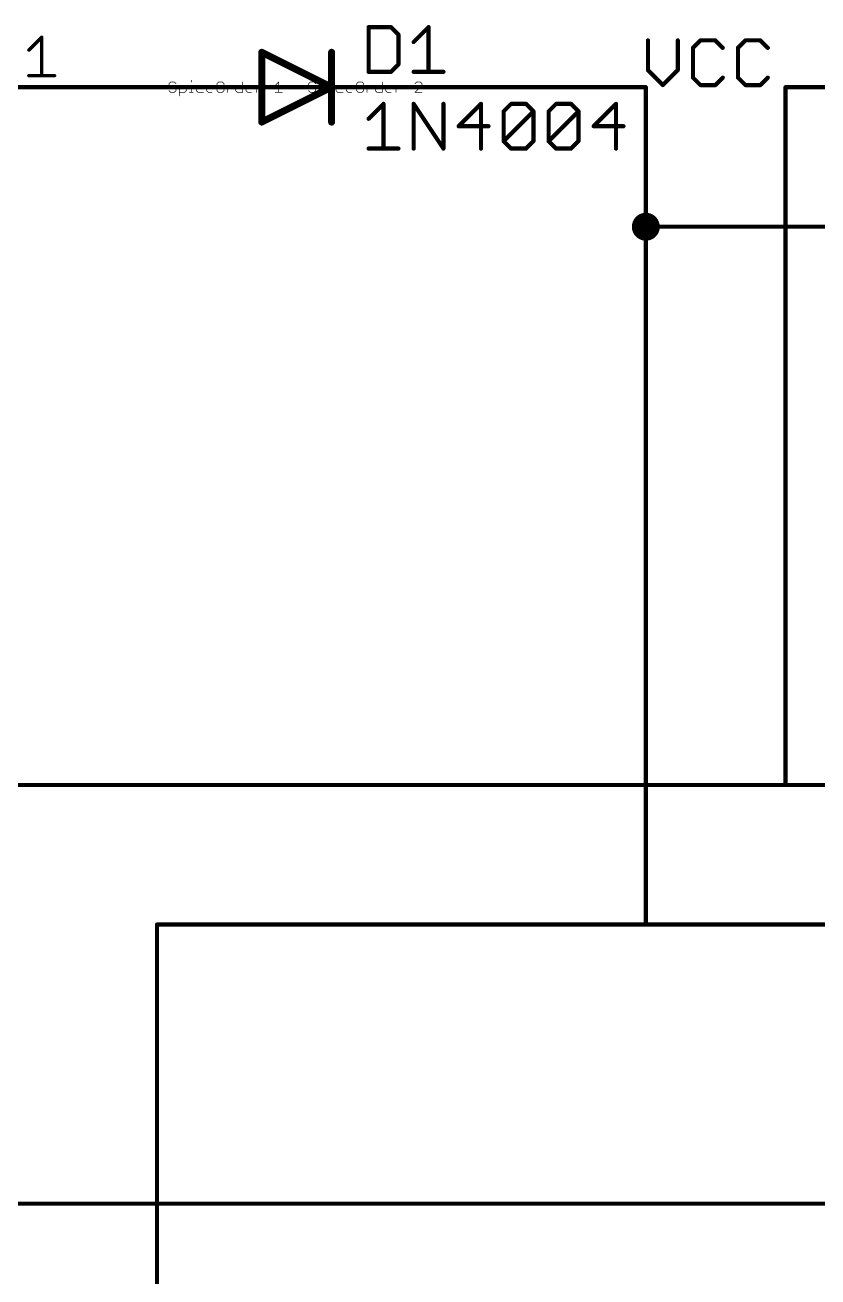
# Model space of a CAD drawing. Extents: x -13 to 211, y -15 to 133.
# Drawn here: x 20.6 to 49.44, y 40.51 to 86.08 of the extents above; entities that cross this region are included whole.
import ezdxf

# ---------------------------------------------------------------- set-up
doc = ezdxf.new("R2010")
doc.units = 0
for name, color, linetype in [('91', 94, 'CONTINUOUS'), ('94', 14, 'CONTINUOUS'), ('95', 251, 'CONTINUOUS'), ('96', 251, 'CONTINUOUS'), ('99', 214, 'CONTINUOUS')]:
    doc.layers.add(name, color=color, linetype=linetype)

msp = doc.modelspace()

# ---------------------------------------------------------------- linework, layer by layer
at = {"layer": '91', "const_width": 0.1524}
for points in [[(22.86, 83.82), (27.94, 83.82)], [(33.02, 83.82), (43.18, 83.82)], [(43.18, 83.82), (43.18, 78.74)], [(48.26, 58.42), (48.26, 83.82)], [(48.26, 83.82), (55.88, 83.82)], [(43.18, 78.74), (43.18, 53.34)], [(43.18, 78.74), (55.88, 78.74)], [(48.26, 58.42), (15.24, 58.42)], [(55.88, 58.42), (48.26, 58.42)], [(43.18, 53.34), (25.4, 53.34)], [(25.4, 53.34), (25.4, 17.78)], [(55.88, 53.34), (43.18, 53.34)], [(55.88, 43.18), (7.62, 43.18)]]:
    msp.add_lwpolyline(points, dxfattribs=at)
at = {"layer": '91'}
for points, const_width in [([(22.86, 83.8581, 1), (22.86, 83.7819)], 0.0762), ([(27.94, 83.7819, 1), (27.94, 83.8581)], 0.0762), ([(33.02, 83.8581, 1), (33.02, 83.7819)], 0.0762), ([(43.2181, 83.82, 1), (43.1419, 83.82)], 0.0762), ([(43.18, 83.7819, 1), (43.18, 83.8581)], 0.0762), ([(48.2981, 83.82, 1), (48.2219, 83.82)], 0.0762), ([(48.26, 83.8581, 1), (48.26, 83.7819)], 0.0762), ([(43.18, 78.486, 1), (43.18, 78.994, 1), (43.18, 78.486)], 0.508), ([(43.2181, 78.74, 1), (43.1419, 78.74)], 0.0762), ([(43.18, 78.7781, 1), (43.18, 78.7019)], 0.0762), ([(43.1419, 78.74, 1), (43.2181, 78.74)], 0.0762), ([(48.26, 58.4581, 1), (48.26, 58.3819)], 0.0762), ([(48.2219, 58.42, 1), (48.2981, 58.42)], 0.0762), ([(48.26, 58.3819, 1), (48.26, 58.4581)], 0.0762), ([(25.4, 53.3781, 1), (25.4, 53.3019)], 0.0762), ([(25.4381, 53.34, 1), (25.3619, 53.34)], 0.0762), ([(43.18, 53.3781, 1), (43.18, 53.3019)], 0.0762), ([(43.1419, 53.34, 1), (43.2181, 53.34)], 0.0762), ([(43.18, 53.3019, 1), (43.18, 53.3781)], 0.0762)]:
    msp.add_lwpolyline(points, format="xyb", dxfattribs=dict(at, const_width=const_width))
at = {"layer": '94'}
for points, const_width in [([(31.75, 83.82), (29.21, 85.09)], 0.254), ([(29.21, 85.09), (29.21, 82.55)], 0.254), ([(31.75, 85.09), (31.75, 83.82)], 0.254), ([(22.86, 83.82), (20.32, 83.82)], 0.1524), ([(27.94, 83.82), (30.48, 83.82)], 0.1524), ([(29.21, 82.55), (31.75, 83.82)], 0.254), ([(33.02, 83.82), (30.48, 83.82)], 0.1524), ([(31.75, 83.82), (31.75, 82.55)], 0.254)]:
    msp.add_lwpolyline(points, dxfattribs=dict(at, const_width=const_width))
for points, const_width in [([(29.2384, 85.1468, 1), (29.1816, 85.0332)], 0.127), ([(29.2735, 85.09, 1), (29.1465, 85.09)], 0.127), ([(31.8135, 85.09, 1), (31.6865, 85.09)], 0.127), ([(22.86, 83.7819, 1), (22.86, 83.8581)], 0.0762), ([(27.94, 83.8581, 1), (27.94, 83.7819)], 0.0762), ([(30.48, 83.8581, 1), (30.48, 83.7819)], 0.0762), ([(30.48, 83.7819, 1), (30.48, 83.8581)], 0.0762), ([(31.8135, 83.82, 1), (31.6865, 83.82)], 0.127), ([(31.6865, 83.82, 1), (31.8135, 83.82)], 0.127), ([(31.7784, 83.7632, 1), (31.7216, 83.8768)], 0.127), ([(31.7216, 83.7632, 1), (31.7784, 83.8768)], 0.127), ([(33.02, 83.7819, 1), (33.02, 83.8581)], 0.0762), ([(29.1816, 82.6068, 1), (29.2384, 82.4932)], 0.127), ([(29.1465, 82.55, 1), (29.2735, 82.55)], 0.127), ([(31.6865, 82.55, 1), (31.8135, 82.55)], 0.127)]:
    msp.add_lwpolyline(points, format="xyb", dxfattribs=dict(at, const_width=const_width))
at = {"layer": '95'}
for points, const_width in [([(20.7391, 85.1712), (21.2052, 85.6373)], 0.127), ([(21.2052, 85.6373), (21.2052, 84.2391)], 0.127), ([(33.0962, 86.0058), (33.0962, 84.3788)], 0.1524), ([(33.9097, 86.0058), (33.0962, 86.0058)], 0.1524), ([(34.1809, 85.7346), (33.9097, 86.0058)], 0.1524), ([(34.1809, 84.65), (34.1809, 85.7346)], 0.1524), ([(34.7334, 85.4635), (35.2757, 86.0058)], 0.1524), ([(35.2757, 86.0058), (35.2757, 84.3788)], 0.1524), ([(43.2562, 85.5232), (43.2562, 84.4385)], 0.1524), ([(44.3409, 84.4385), (44.3409, 85.5232)], 0.1524), ([(45.1645, 85.5232), (44.8934, 85.252)], 0.1524), ([(44.8934, 85.252), (44.8934, 84.1674)], 0.1524), ([(45.7069, 85.5232), (45.1645, 85.5232)], 0.1524), ([(45.978, 85.252), (45.7069, 85.5232)], 0.1524), ([(46.8017, 85.5232), (46.5305, 85.252)], 0.1524), ([(46.5305, 85.252), (46.5305, 84.1674)], 0.1524), ([(47.344, 85.5232), (46.8017, 85.5232)], 0.1524), ([(47.6152, 85.252), (47.344, 85.5232)], 0.1524), ([(33.0962, 84.3788), (33.9097, 84.3788)], 0.1524), ([(33.9097, 84.3788), (34.1809, 84.65)], 0.1524), ([(34.7334, 84.3788), (35.818, 84.3788)], 0.1524), ([(43.2562, 84.4385), (43.7985, 83.8962)], 0.1524), ([(43.7985, 83.8962), (44.3409, 84.4385)], 0.1524), ([(20.7391, 84.2391), (21.6712, 84.2391)], 0.127), ([(44.8934, 84.1674), (45.1645, 83.8962)], 0.1524), ([(45.1645, 83.8962), (45.7069, 83.8962)], 0.1524), ([(45.7069, 83.8962), (45.978, 84.1674)], 0.1524), ([(46.5305, 84.1674), (46.8017, 83.8962)], 0.1524), ([(46.8017, 83.8962), (47.344, 83.8962)], 0.1524), ([(47.344, 83.8962), (47.6152, 84.1674)], 0.1524)]:
    msp.add_lwpolyline(points, dxfattribs=dict(at, const_width=const_width))
for points, const_width in [([(21.2369, 85.6373, 1), (21.1734, 85.6373)], 0.0635), ([(21.2276, 85.6148, 1), (21.1827, 85.6597)], 0.0635), ([(33.1343, 86.0058, 1), (33.0581, 86.0058)], 0.0762), ([(33.0962, 86.0439, 1), (33.0962, 85.9677)], 0.0762), ([(33.9366, 86.0327, 1), (33.8828, 85.9788)], 0.0762), ([(33.9097, 85.9677, 1), (33.9097, 86.0439)], 0.0762), ([(34.219, 85.7346, 1), (34.1428, 85.7346)], 0.0762), ([(34.1539, 85.7077, 1), (34.2078, 85.7616)], 0.0762), ([(35.3138, 86.0058, 1), (35.2376, 86.0058)], 0.0762), ([(35.3026, 85.9788, 1), (35.2487, 86.0327)], 0.0762), ([(20.7166, 85.1937, 1), (20.7616, 85.1488)], 0.0635), ([(34.7064, 85.4904, 1), (34.7603, 85.4365)], 0.0762), ([(43.2943, 85.5232, 1), (43.2181, 85.5232)], 0.0762), ([(44.379, 85.5232, 1), (44.3028, 85.5232)], 0.0762), ([(44.8664, 85.279, 1), (44.9203, 85.2251)], 0.0762), ([(44.9315, 85.252, 1), (44.8553, 85.252)], 0.0762), ([(45.1645, 85.5613, 1), (45.1645, 85.4851)], 0.0762), ([(45.1915, 85.4962, 1), (45.1376, 85.5501)], 0.0762), ([(45.7338, 85.5501, 1), (45.6799, 85.4962)], 0.0762), ([(45.7069, 85.4851, 1), (45.7069, 85.5613)], 0.0762), ([(45.9511, 85.2251, 1), (46.005, 85.279)], 0.0762), ([(46.5686, 85.252, 1), (46.4924, 85.252)], 0.0762), ([(46.5036, 85.279, 1), (46.5575, 85.2251)], 0.0762), ([(46.8017, 85.5613, 1), (46.8017, 85.4851)], 0.0762), ([(46.8286, 85.4962, 1), (46.7747, 85.5501)], 0.0762), ([(47.3709, 85.5501, 1), (47.3171, 85.4962)], 0.0762), ([(47.344, 85.4851, 1), (47.344, 85.5613)], 0.0762), ([(47.5882, 85.2251, 1), (47.6421, 85.279)], 0.0762), ([(33.0962, 84.4169, 1), (33.0962, 84.3407)], 0.0762), ([(33.0581, 84.3788, 1), (33.1343, 84.3788)], 0.0762), ([(33.8828, 84.4057, 1), (33.9366, 84.3519)], 0.0762), ([(33.9097, 84.3407, 1), (33.9097, 84.4169)], 0.0762), ([(34.1428, 84.65, 1), (34.219, 84.65)], 0.0762), ([(34.2078, 84.623, 1), (34.1539, 84.6769)], 0.0762), ([(34.7334, 84.4169, 1), (34.7334, 84.3407)], 0.0762), ([(35.2376, 84.3788, 1), (35.3138, 84.3788)], 0.0762), ([(35.818, 84.3407, 1), (35.818, 84.4169)], 0.0762), ([(43.2831, 84.4655, 1), (43.2293, 84.4116)], 0.0762), ([(43.2181, 84.4385, 1), (43.2943, 84.4385)], 0.0762), ([(44.3028, 84.4385, 1), (44.379, 84.4385)], 0.0762), ([(44.3678, 84.4116, 1), (44.3139, 84.4655)], 0.0762), ([(20.7391, 84.2709, 1), (20.7391, 84.2074)], 0.0635), ([(21.1734, 84.2391, 1), (21.2369, 84.2391)], 0.0635), ([(21.6712, 84.2074, 1), (21.6712, 84.2709)], 0.0635), ([(43.7716, 83.9231, 1), (43.8255, 83.8693)], 0.0762), ([(43.7716, 83.8693, 1), (43.8255, 83.9231)], 0.0762), ([(44.9203, 84.1943, 1), (44.8664, 84.1404)], 0.0762), ([(44.8553, 84.1674, 1), (44.9315, 84.1674)], 0.0762), ([(45.1645, 83.9343, 1), (45.1645, 83.8581)], 0.0762), ([(45.1376, 83.8693, 1), (45.1915, 83.9231)], 0.0762), ([(45.6799, 83.9231, 1), (45.7338, 83.8693)], 0.0762), ([(45.7069, 83.8581, 1), (45.7069, 83.9343)], 0.0762), ([(46.005, 84.1404, 1), (45.9511, 84.1943)], 0.0762), ([(46.5575, 84.1943, 1), (46.5036, 84.1404)], 0.0762), ([(46.4924, 84.1674, 1), (46.5686, 84.1674)], 0.0762), ([(46.8017, 83.9343, 1), (46.8017, 83.8581)], 0.0762), ([(46.7747, 83.8693, 1), (46.8286, 83.9231)], 0.0762), ([(47.3171, 83.9231, 1), (47.3709, 83.8693)], 0.0762), ([(47.344, 83.8581, 1), (47.344, 83.9343)], 0.0762), ([(47.6421, 84.1404, 1), (47.5882, 84.1943)], 0.0762)]:
    msp.add_lwpolyline(points, format="xyb", dxfattribs=dict(at, const_width=const_width))
at = {"layer": '96', "const_width": 0.1524}
for points in [[(33.0962, 82.6695), (33.6385, 83.2118)], [(33.6385, 83.2118), (33.6385, 81.5848)], [(34.7334, 81.5848), (34.7334, 83.2118)], [(34.7334, 83.2118), (35.818, 81.5848)], [(35.818, 81.5848), (35.818, 83.2118)], [(37.184, 83.2118), (36.3705, 82.3983)], [(37.184, 81.5848), (37.184, 83.2118)], [(38.0077, 82.9406), (38.2788, 83.2118)], [(38.0077, 81.856), (38.0077, 82.9406)], [(38.0077, 81.856), (39.0923, 82.9406)], [(38.2788, 83.2118), (38.8212, 83.2118)], [(38.8212, 83.2118), (39.0923, 82.9406)], [(39.0923, 82.9406), (39.0923, 81.856)], [(39.6448, 82.9406), (39.916, 83.2118)], [(39.6448, 81.856), (39.6448, 82.9406)], [(39.6448, 81.856), (40.7295, 82.9406)], [(39.916, 83.2118), (40.4583, 83.2118)], [(40.4583, 83.2118), (40.7295, 82.9406)], [(40.7295, 82.9406), (40.7295, 81.856)], [(42.0955, 83.2118), (41.282, 82.3983)], [(42.0955, 81.5848), (42.0955, 83.2118)], [(36.3705, 82.3983), (37.4552, 82.3983)], [(41.282, 82.3983), (42.3666, 82.3983)], [(33.0962, 81.5848), (34.1809, 81.5848)], [(38.2788, 81.5848), (38.0077, 81.856)], [(38.8212, 81.5848), (38.2788, 81.5848)], [(39.0923, 81.856), (38.8212, 81.5848)], [(39.916, 81.5848), (39.6448, 81.856)], [(40.4583, 81.5848), (39.916, 81.5848)], [(40.7295, 81.856), (40.4583, 81.5848)]]:
    msp.add_lwpolyline(points, dxfattribs=at)
at = {"layer": '96', "const_width": 0.0762}
for points in [[(33.6766, 83.2118, 1), (33.6004, 83.2118)], [(33.6655, 83.1848, 1), (33.6116, 83.2387)], [(34.7715, 83.2118, 1), (34.6953, 83.2118)], [(34.7651, 83.2329, 1), (34.7017, 83.1907)], [(35.8561, 83.2118, 1), (35.7799, 83.2118)], [(37.2221, 83.2118, 1), (37.1459, 83.2118)], [(37.2109, 83.1848, 1), (37.1571, 83.2387)], [(37.9807, 82.9676, 1), (38.0346, 82.9137)], [(38.0458, 82.9406, 1), (37.9696, 82.9406)], [(38.2788, 83.2499, 1), (38.2788, 83.1737)], [(38.3058, 83.1848, 1), (38.2519, 83.2387)], [(38.8481, 83.2387, 1), (38.7942, 83.1848)], [(38.8212, 83.1737, 1), (38.8212, 83.2499)], [(39.1304, 82.9406, 1), (39.0542, 82.9406)], [(39.1193, 82.9137, 1), (39.0654, 82.9676)], [(39.0654, 82.9137, 1), (39.1193, 82.9676)], [(39.6829, 82.9406, 1), (39.6067, 82.9406)], [(39.6179, 82.9676, 1), (39.6718, 82.9137)], [(39.916, 83.2499, 1), (39.916, 83.1737)], [(39.9429, 83.1848, 1), (39.889, 83.2387)], [(40.4853, 83.2387, 1), (40.4314, 83.1848)], [(40.4583, 83.1737, 1), (40.4583, 83.2499)], [(40.7676, 82.9406, 1), (40.6914, 82.9406)], [(40.7564, 82.9137, 1), (40.7025, 82.9676)], [(40.7025, 82.9137, 1), (40.7564, 82.9676)], [(42.1336, 83.2118, 1), (42.0574, 83.2118)], [(42.1224, 83.1848, 1), (42.0685, 83.2387)], [(33.0693, 82.6964, 1), (33.1231, 82.6425)], [(36.3705, 82.4364, 1), (36.3705, 82.3602)], [(36.3436, 82.4252, 1), (36.3975, 82.3714)], [(37.4552, 82.3602, 1), (37.4552, 82.4364)], [(41.282, 82.4364, 1), (41.282, 82.3602)], [(41.255, 82.4252, 1), (41.3089, 82.3714)], [(42.3666, 82.3602, 1), (42.3666, 82.4364)], [(33.0962, 81.6229, 1), (33.0962, 81.5467)], [(33.6004, 81.5848, 1), (33.6766, 81.5848)], [(34.1809, 81.5467, 1), (34.1809, 81.6229)], [(34.6953, 81.5848, 1), (34.7715, 81.5848)], [(35.7799, 81.5848, 1), (35.8561, 81.5848)], [(35.7863, 81.5637, 1), (35.8497, 81.6059)], [(37.1459, 81.5848, 1), (37.2221, 81.5848)], [(38.0346, 81.8829, 1), (37.9807, 81.829)], [(37.9807, 81.8829, 1), (38.0346, 81.829)], [(37.9696, 81.856, 1), (38.0458, 81.856)], [(38.2788, 81.6229, 1), (38.2788, 81.5467)], [(38.2519, 81.5579, 1), (38.3058, 81.6117)], [(38.7942, 81.6117, 1), (38.8481, 81.5579)], [(38.8212, 81.5467, 1), (38.8212, 81.6229)], [(39.0542, 81.856, 1), (39.1304, 81.856)], [(39.1193, 81.829, 1), (39.0654, 81.8829)], [(39.6718, 81.8829, 1), (39.6179, 81.829)], [(39.6179, 81.8829, 1), (39.6718, 81.829)], [(39.6067, 81.856, 1), (39.6829, 81.856)], [(39.916, 81.6229, 1), (39.916, 81.5467)], [(39.889, 81.5579, 1), (39.9429, 81.6117)], [(40.4314, 81.6117, 1), (40.4853, 81.5579)], [(40.4583, 81.5467, 1), (40.4583, 81.6229)], [(40.6914, 81.856, 1), (40.7676, 81.856)], [(40.7564, 81.829, 1), (40.7025, 81.8829)], [(42.0574, 81.5848, 1), (42.1336, 81.5848)]]:
    msp.add_lwpolyline(points, format="xyb", dxfattribs=at)
at = {"layer": '99', "const_width": 0.0127}
for points in [[(25.8385, 83.9473, 1), (25.8258, 83.9473)], [(25.8258, 83.8837, 1), (25.8385, 83.8837)], [(25.8277, 83.9518, 1), (25.8367, 83.9428)], [(25.8367, 83.8882, 1), (25.8277, 83.8792)], [(25.8957, 84.0172, 1), (25.8957, 84.0045)], [(25.9002, 84.0063, 1), (25.8913, 84.0153)], [(26.0273, 84.0153, 1), (26.0184, 84.0063)], [(26.0229, 84.0045, 1), (26.0229, 84.0172)], [(26.0819, 83.9428, 1), (26.0909, 83.9518)], [(26.2127, 83.8837, 1), (26.2, 83.8837)], [(26.2064, 83.8901, 1), (26.2064, 83.8774)], [(26.4015, 83.8882, 1), (26.3926, 83.8792)], [(26.3971, 83.8774, 1), (26.3971, 83.8901)], [(26.5806, 83.8901, 1), (26.5806, 83.8774)], [(26.6505, 84.0744, 1), (26.6378, 84.0744)], [(26.6378, 84.0108, 1), (26.6505, 84.0108)], [(26.6505, 83.8837, 1), (26.6378, 83.8837)], [(26.6442, 83.8774, 1), (26.6442, 83.8901)], [(26.8936, 83.8901, 1), (26.8936, 83.8774)], [(26.8981, 83.8792, 1), (26.8891, 83.8882)], [(27.0843, 83.8774, 1), (27.0843, 83.8901)], [(27.2678, 83.8901, 1), (27.2678, 83.8774)], [(27.2723, 83.8792, 1), (27.2633, 83.8882)], [(27.3994, 83.8882, 1), (27.3905, 83.8792)], [(27.3949, 83.8774, 1), (27.3949, 83.8901)], [(27.5848, 83.9473, 1), (27.5721, 83.9473)], [(27.574, 83.9518, 1), (27.583, 83.9428)], [(27.642, 84.0172, 1), (27.642, 84.0045)], [(27.6465, 84.0063, 1), (27.6376, 84.0153)], [(27.7736, 84.0153, 1), (27.7647, 84.0063)], [(27.7691, 84.0045, 1), (27.7691, 84.0172)], [(27.8391, 83.9473, 1), (27.8264, 83.9473)], [(27.8282, 83.9428, 1), (27.8372, 83.9518)], [(27.959, 83.8837, 1), (27.9463, 83.8837)], [(28.0798, 83.8901, 1), (28.0798, 83.8774)], [(28.0843, 83.8792, 1), (28.0753, 83.8882)], [(28.1434, 83.8774, 1), (28.1434, 83.8901)], [(28.3281, 83.8901, 1), (28.3281, 83.8774)], [(28.3326, 83.8792, 1), (28.3236, 83.8882)], [(28.5251, 84.0108, 1), (28.5124, 84.0108)], [(28.5187, 83.8774, 1), (28.5187, 83.8901)], [(28.7023, 83.8901, 1), (28.7023, 83.8774)], [(28.7068, 83.8792, 1), (28.6978, 83.8882)], [(28.8339, 83.8882, 1), (28.8249, 83.8792)], [(28.8294, 83.8774, 1), (28.8294, 83.8901)], [(29.0193, 83.8837, 1), (29.0066, 83.8837)], [(29.1401, 83.8901, 1), (29.1401, 83.8774)], [(29.1445, 83.8792, 1), (29.1356, 83.8882)], [(29.2036, 83.8774, 1), (29.2036, 83.8901)], [(29.6945, 83.8882, 1), (29.7035, 83.8792)], [(29.8324, 84.0108, 1), (29.8197, 84.0108)], [(29.8306, 84.0063, 1), (29.8216, 84.0153)], [(30.9185, 83.9473, 1), (30.9058, 83.9473)], [(30.9058, 83.8837, 1), (30.9185, 83.8837)], [(30.9077, 83.9518, 1), (30.9167, 83.9428)], [(30.9167, 83.8882, 1), (30.9077, 83.8792)], [(30.9757, 84.0172, 1), (30.9757, 84.0045)], [(30.9802, 84.0063, 1), (30.9713, 84.0153)], [(31.1073, 84.0153, 1), (31.0984, 84.0063)], [(31.1029, 84.0045, 1), (31.1029, 84.0172)], [(31.1619, 83.9428, 1), (31.1709, 83.9518)], [(31.2927, 83.8837, 1), (31.28, 83.8837)], [(31.2864, 83.8901, 1), (31.2864, 83.8774)], [(31.4815, 83.8882, 1), (31.4726, 83.8792)], [(31.4771, 83.8774, 1), (31.4771, 83.8901)], [(31.6606, 83.8901, 1), (31.6606, 83.8774)], [(31.7305, 84.0744, 1), (31.7178, 84.0744)], [(31.7178, 84.0108, 1), (31.7305, 84.0108)], [(31.7305, 83.8837, 1), (31.7178, 83.8837)], [(31.7242, 83.8774, 1), (31.7242, 83.8901)], [(31.9736, 83.8901, 1), (31.9736, 83.8774)], [(31.9781, 83.8792, 1), (31.9691, 83.8882)], [(32.1643, 83.8774, 1), (32.1643, 83.8901)], [(32.3478, 83.8901, 1), (32.3478, 83.8774)], [(32.3523, 83.8792, 1), (32.3433, 83.8882)], [(32.4794, 83.8882, 1), (32.4705, 83.8792)], [(32.4749, 83.8774, 1), (32.4749, 83.8901)], [(32.6648, 83.9473, 1), (32.6521, 83.9473)], [(32.654, 83.9518, 1), (32.663, 83.9428)], [(32.722, 84.0172, 1), (32.722, 84.0045)], [(32.7265, 84.0063, 1), (32.7176, 84.0153)], [(32.8536, 84.0153, 1), (32.8447, 84.0063)], [(32.8492, 84.0045, 1), (32.8492, 84.0172)], [(32.9191, 83.9473, 1), (32.9064, 83.9473)], [(32.9082, 83.9428, 1), (32.9172, 83.9518)], [(33.039, 83.8837, 1), (33.0263, 83.8837)], [(33.1598, 83.8901, 1), (33.1598, 83.8774)], [(33.1643, 83.8792, 1), (33.1553, 83.8882)], [(33.2234, 83.8774, 1), (33.2234, 83.8901)], [(33.4081, 83.8901, 1), (33.4081, 83.8774)], [(33.4126, 83.8792, 1), (33.4036, 83.8882)], [(33.6051, 84.0108, 1), (33.5924, 84.0108)], [(33.5987, 83.8774, 1), (33.5987, 83.8901)], [(33.7823, 83.8901, 1), (33.7823, 83.8774)], [(33.7868, 83.8792, 1), (33.7778, 83.8882)], [(33.9139, 83.8882, 1), (33.9049, 83.8792)], [(33.9094, 83.8774, 1), (33.9094, 83.8901)], [(34.0993, 83.8837, 1), (34.0866, 83.8837)], [(34.2201, 83.8901, 1), (34.2201, 83.8774)], [(34.2245, 83.8792, 1), (34.2156, 83.8882)], [(34.2836, 83.8774, 1), (34.2836, 83.8901)], [(34.7745, 83.9518, 1), (34.7835, 83.9428)], [(34.8425, 84.0172, 1), (34.8425, 84.0045)], [(34.847, 84.0063, 1), (34.8381, 84.0153)], [(34.9741, 84.0153, 1), (34.9652, 84.0063)], [(34.9697, 84.0045, 1), (34.9697, 84.0172)], [(35.0396, 83.9473, 1), (35.0269, 83.9473)], [(35.0269, 83.8837, 1), (35.0396, 83.8837)], [(35.0377, 83.8792, 1), (35.0287, 83.8882)], [(35.0287, 83.9428, 1), (35.0377, 83.9518)], [(25.8367, 83.6975, 1), (25.8277, 83.6886)], [(25.8957, 83.8265, 1), (25.8957, 83.8138)], [(25.8957, 83.6359, 1), (25.8957, 83.6232)], [(25.8913, 83.8157, 1), (25.9002, 83.8247)], [(25.8913, 83.625, 1), (25.9002, 83.634)], [(26.0273, 83.8247, 1), (26.0184, 83.8157)], [(26.0184, 83.634, 1), (26.0273, 83.625)], [(26.0229, 83.8138, 1), (26.0229, 83.8265)], [(26.0229, 83.6232, 1), (26.0229, 83.6359)], [(26.0928, 83.7566, 1), (26.0801, 83.7566)], [(26.0801, 83.6931, 1), (26.0928, 83.6931)], [(26.0819, 83.7521, 1), (26.0909, 83.7611)], [(26.0909, 83.6886, 1), (26.0819, 83.6975)], [(26.2, 83.5024, 1), (26.2127, 83.5024)], [(26.2064, 83.6359, 1), (26.2064, 83.6232)], [(26.3926, 83.634, 1), (26.4015, 83.625)], [(26.3971, 83.6232, 1), (26.3971, 83.6359)], [(26.467, 83.8202, 1), (26.4543, 83.8202)], [(26.4543, 83.6931, 1), (26.467, 83.6931)], [(26.4561, 83.8157, 1), (26.4651, 83.8247)], [(26.4651, 83.6886, 1), (26.4561, 83.6975)], [(26.5806, 83.6359, 1), (26.5806, 83.6232)], [(26.6378, 83.6295, 1), (26.6505, 83.6295)], [(26.7077, 83.6232, 1), (26.7077, 83.6359)], [(26.8364, 83.8202, 1), (26.8237, 83.8202)], [(26.8237, 83.6931, 1), (26.8364, 83.6931)], [(26.8256, 83.8247, 1), (26.8346, 83.8157)], [(26.8346, 83.6975, 1), (26.8256, 83.6886)], [(26.8936, 83.6359, 1), (26.8936, 83.6232)], [(26.8891, 83.625, 1), (26.8981, 83.634)], [(27.0843, 83.6232, 1), (27.0843, 83.6359)], [(27.2106, 83.8202, 1), (27.1979, 83.8202)], [(27.1998, 83.8247, 1), (27.2088, 83.8157)], [(27.2043, 83.763, 1), (27.2043, 83.7503)], [(27.2088, 83.6975, 1), (27.1998, 83.6886)], [(27.1979, 83.6931, 1), (27.2106, 83.6931)], [(27.2678, 83.6359, 1), (27.2678, 83.6232)], [(27.2633, 83.625, 1), (27.2723, 83.634)], [(27.3949, 83.6232, 1), (27.3949, 83.6359)], [(27.4648, 83.8202, 1), (27.4521, 83.8202)], [(27.4521, 83.7566, 1), (27.4648, 83.7566)], [(27.454, 83.8157, 1), (27.463, 83.8247)], [(27.4585, 83.7503, 1), (27.4585, 83.763)], [(27.5721, 83.6931, 1), (27.5848, 83.6931)], [(27.583, 83.6975, 1), (27.574, 83.6886)], [(27.642, 83.6359, 1), (27.642, 83.6232)], [(27.6376, 83.625, 1), (27.6465, 83.634)], [(27.7647, 83.634, 1), (27.7736, 83.625)], [(27.7691, 83.6232, 1), (27.7691, 83.6359)], [(27.8264, 83.6931, 1), (27.8391, 83.6931)], [(27.8372, 83.6886, 1), (27.8282, 83.6975)], [(27.9463, 83.6295, 1), (27.959, 83.6295)], [(27.9482, 83.7611, 1), (27.9572, 83.7521)], [(28.2709, 83.8202, 1), (28.2582, 83.8202)], [(28.26, 83.8247, 1), (28.269, 83.8157)], [(28.269, 83.6975, 1), (28.26, 83.6886)], [(28.2582, 83.6931, 1), (28.2709, 83.6931)], [(28.3281, 83.6359, 1), (28.3281, 83.6232)], [(28.3236, 83.625, 1), (28.3326, 83.634)], [(28.5124, 83.6295, 1), (28.5251, 83.6295)], [(28.5187, 83.6232, 1), (28.5187, 83.6359)], [(28.6342, 83.8247, 1), (28.6432, 83.8157)], [(28.6387, 83.763, 1), (28.6387, 83.7503)], [(28.6432, 83.6975, 1), (28.6342, 83.6886)], [(28.6451, 83.8202, 1), (28.6324, 83.8202)], [(28.6324, 83.6931, 1), (28.6451, 83.6931)], [(28.7023, 83.6359, 1), (28.7023, 83.6232)], [(28.6978, 83.625, 1), (28.7068, 83.634)], [(28.8294, 83.6232, 1), (28.8294, 83.6359)], [(28.8993, 83.8202, 1), (28.8866, 83.8202)], [(28.8866, 83.7566, 1), (28.8993, 83.7566)], [(28.8885, 83.8157, 1), (28.8974, 83.8247)], [(28.893, 83.7503, 1), (28.893, 83.763)], [(29.0066, 83.6295, 1), (29.0193, 83.6295)], [(29.0085, 83.7611, 1), (29.0174, 83.7521)], [(29.699, 83.6359, 1), (29.699, 83.6232)], [(29.8197, 83.6295, 1), (29.8324, 83.6295)], [(29.9532, 83.6232, 1), (29.9532, 83.6359)], [(30.9167, 83.6975, 1), (30.9077, 83.6886)], [(30.9757, 83.8265, 1), (30.9757, 83.8138)], [(30.9757, 83.6359, 1), (30.9757, 83.6232)], [(30.9713, 83.8157, 1), (30.9802, 83.8247)], [(30.9713, 83.625, 1), (30.9802, 83.634)], [(31.1073, 83.8247, 1), (31.0984, 83.8157)], [(31.0984, 83.634, 1), (31.1073, 83.625)], [(31.1029, 83.8138, 1), (31.1029, 83.8265)], [(31.1029, 83.6232, 1), (31.1029, 83.6359)], [(31.1728, 83.7566, 1), (31.1601, 83.7566)], [(31.1601, 83.6931, 1), (31.1728, 83.6931)], [(31.1619, 83.7521, 1), (31.1709, 83.7611)], [(31.1709, 83.6886, 1), (31.1619, 83.6975)], [(31.28, 83.5024, 1), (31.2927, 83.5024)], [(31.2864, 83.6359, 1), (31.2864, 83.6232)], [(31.4726, 83.634, 1), (31.4815, 83.625)], [(31.4771, 83.6232, 1), (31.4771, 83.6359)], [(31.547, 83.8202, 1), (31.5343, 83.8202)], [(31.5343, 83.6931, 1), (31.547, 83.6931)], [(31.5361, 83.8157, 1), (31.5451, 83.8247)], [(31.5451, 83.6886, 1), (31.5361, 83.6975)], [(31.6606, 83.6359, 1), (31.6606, 83.6232)], [(31.7178, 83.6295, 1), (31.7305, 83.6295)], [(31.7877, 83.6232, 1), (31.7877, 83.6359)], [(31.9164, 83.8202, 1), (31.9037, 83.8202)], [(31.9037, 83.6931, 1), (31.9164, 83.6931)], [(31.9056, 83.8247, 1), (31.9146, 83.8157)], [(31.9146, 83.6975, 1), (31.9056, 83.6886)], [(31.9736, 83.6359, 1), (31.9736, 83.6232)], [(31.9691, 83.625, 1), (31.9781, 83.634)], [(32.1643, 83.6232, 1), (32.1643, 83.6359)], [(32.2906, 83.8202, 1), (32.2779, 83.8202)], [(32.2798, 83.8247, 1), (32.2888, 83.8157)], [(32.2843, 83.763, 1), (32.2843, 83.7503)], [(32.2888, 83.6975, 1), (32.2798, 83.6886)], [(32.2779, 83.6931, 1), (32.2906, 83.6931)], [(32.3478, 83.6359, 1), (32.3478, 83.6232)], [(32.3433, 83.625, 1), (32.3523, 83.634)], [(32.4749, 83.6232, 1), (32.4749, 83.6359)], [(32.5448, 83.8202, 1), (32.5321, 83.8202)], [(32.5321, 83.7566, 1), (32.5448, 83.7566)], [(32.534, 83.8157, 1), (32.543, 83.8247)], [(32.5385, 83.7503, 1), (32.5385, 83.763)], [(32.663, 83.6975, 1), (32.654, 83.6886)], [(32.6521, 83.6931, 1), (32.6648, 83.6931)], [(32.722, 83.6359, 1), (32.722, 83.6232)], [(32.7176, 83.625, 1), (32.7265, 83.634)], [(32.8447, 83.634, 1), (32.8536, 83.625)], [(32.8492, 83.6232, 1), (32.8492, 83.6359)], [(32.9064, 83.6931, 1), (32.9191, 83.6931)], [(32.9172, 83.6886, 1), (32.9082, 83.6975)], [(33.0282, 83.7611, 1), (33.0372, 83.7521)], [(33.0263, 83.6295, 1), (33.039, 83.6295)], [(33.34, 83.8247, 1), (33.349, 83.8157)], [(33.349, 83.6975, 1), (33.34, 83.6886)], [(33.3509, 83.8202, 1), (33.3382, 83.8202)], [(33.3382, 83.6931, 1), (33.3509, 83.6931)], [(33.4081, 83.6359, 1), (33.4081, 83.6232)], [(33.4036, 83.625, 1), (33.4126, 83.634)], [(33.5924, 83.6295, 1), (33.6051, 83.6295)], [(33.5987, 83.6232, 1), (33.5987, 83.6359)], [(33.7142, 83.8247, 1), (33.7232, 83.8157)], [(33.7187, 83.763, 1), (33.7187, 83.7503)], [(33.7232, 83.6975, 1), (33.7142, 83.6886)], [(33.7251, 83.8202, 1), (33.7124, 83.8202)], [(33.7124, 83.6931, 1), (33.7251, 83.6931)], [(33.7823, 83.6359, 1), (33.7823, 83.6232)], [(33.7778, 83.625, 1), (33.7868, 83.634)], [(33.9094, 83.6232, 1), (33.9094, 83.6359)], [(33.9793, 83.8202, 1), (33.9666, 83.8202)], [(33.9666, 83.7566, 1), (33.9793, 83.7566)], [(33.9685, 83.8157, 1), (33.9774, 83.8247)], [(33.973, 83.7503, 1), (33.973, 83.763)], [(34.0885, 83.7611, 1), (34.0974, 83.7521)], [(34.0866, 83.6295, 1), (34.0993, 83.6295)], [(34.779, 83.6359, 1), (34.779, 83.6232)], [(34.7745, 83.634, 1), (34.7835, 83.625)], [(35.0332, 83.6232, 1), (35.0332, 83.6359)]]:
    msp.add_lwpolyline(points, format="xyb", dxfattribs=at)
at = {"layer": '99', "const_width": 0.0254}
for points in [[(25.8957, 84.0108), (25.8322, 83.9473)], [(25.8322, 83.9473), (25.8322, 83.8837)], [(25.8322, 83.8837), (25.8957, 83.8202)], [(26.0229, 84.0108), (25.8957, 84.0108)], [(26.0864, 83.9473), (26.0229, 84.0108)], [(26.2064, 83.5024), (26.2064, 83.8837)], [(26.2064, 83.8837), (26.3971, 83.8837)], [(26.3971, 83.8837), (26.4606, 83.8202)], [(26.5806, 83.8837), (26.6442, 83.8837)], [(26.6442, 84.0744), (26.6442, 84.0108)], [(26.6442, 83.8837), (26.6442, 83.6295)], [(26.8936, 83.8837), (26.8301, 83.8202)], [(27.0843, 83.8837), (26.8936, 83.8837)], [(27.2043, 83.8202), (27.2678, 83.8837)], [(27.2678, 83.8837), (27.3949, 83.8837)], [(27.3949, 83.8837), (27.4585, 83.8202)], [(27.642, 84.0108), (27.5785, 83.9473)], [(27.5785, 83.9473), (27.5785, 83.6931)], [(27.7691, 84.0108), (27.642, 84.0108)], [(27.8327, 83.9473), (27.7691, 84.0108)], [(27.8327, 83.6931), (27.8327, 83.9473)], [(27.9527, 83.6295), (27.9527, 83.8837)], [(27.9527, 83.7566), (28.0798, 83.8837)], [(28.0798, 83.8837), (28.1434, 83.8837)], [(28.2645, 83.8202), (28.3281, 83.8837)], [(28.3281, 83.8837), (28.5187, 83.8837)], [(28.5187, 84.0108), (28.5187, 83.6295)], [(28.6387, 83.8202), (28.7023, 83.8837)], [(28.7023, 83.8837), (28.8294, 83.8837)], [(28.8294, 83.8837), (28.893, 83.8202)], [(29.0129, 83.6295), (29.0129, 83.8837)], [(29.0129, 83.7566), (29.1401, 83.8837)], [(29.1401, 83.8837), (29.2036, 83.8837)], [(29.699, 83.8837), (29.8261, 84.0108)], [(29.8261, 84.0108), (29.8261, 83.6295)], [(30.9757, 84.0108), (30.9122, 83.9473)], [(30.9122, 83.9473), (30.9122, 83.8837)], [(30.9122, 83.8837), (30.9757, 83.8202)], [(31.1029, 84.0108), (30.9757, 84.0108)], [(31.1664, 83.9473), (31.1029, 84.0108)], [(31.2864, 83.5024), (31.2864, 83.8837)], [(31.2864, 83.8837), (31.4771, 83.8837)], [(31.4771, 83.8837), (31.5406, 83.8202)], [(31.6606, 83.8837), (31.7242, 83.8837)], [(31.7242, 84.0744), (31.7242, 84.0108)], [(31.7242, 83.8837), (31.7242, 83.6295)], [(31.9736, 83.8837), (31.9101, 83.8202)], [(32.1643, 83.8837), (31.9736, 83.8837)], [(32.2843, 83.8202), (32.3478, 83.8837)], [(32.3478, 83.8837), (32.4749, 83.8837)], [(32.4749, 83.8837), (32.5385, 83.8202)], [(32.722, 84.0108), (32.6585, 83.9473)], [(32.6585, 83.9473), (32.6585, 83.6931)], [(32.8492, 84.0108), (32.722, 84.0108)], [(32.9127, 83.9473), (32.8492, 84.0108)], [(32.9127, 83.6931), (32.9127, 83.9473)], [(33.0327, 83.6295), (33.0327, 83.8837)], [(33.0327, 83.7566), (33.1598, 83.8837)], [(33.1598, 83.8837), (33.2234, 83.8837)], [(33.3445, 83.8202), (33.4081, 83.8837)], [(33.4081, 83.8837), (33.5987, 83.8837)], [(33.5987, 84.0108), (33.5987, 83.6295)], [(33.7187, 83.8202), (33.7823, 83.8837)], [(33.7823, 83.8837), (33.9094, 83.8837)], [(33.9094, 83.8837), (33.973, 83.8202)], [(34.0929, 83.6295), (34.0929, 83.8837)], [(34.0929, 83.7566), (34.2201, 83.8837)], [(34.2201, 83.8837), (34.2836, 83.8837)], [(34.8425, 84.0108), (34.779, 83.9473)], [(34.779, 83.6295), (35.0332, 83.8837)], [(34.9697, 84.0108), (34.8425, 84.0108)], [(35.0332, 83.9473), (34.9697, 84.0108)], [(35.0332, 83.8837), (35.0332, 83.9473)], [(25.8957, 83.6295), (25.8322, 83.6931)], [(25.8957, 83.8202), (26.0229, 83.8202)], [(26.0229, 83.6295), (25.8957, 83.6295)], [(26.0229, 83.8202), (26.0864, 83.7566)], [(26.0864, 83.6931), (26.0229, 83.6295)], [(26.0864, 83.7566), (26.0864, 83.6931)], [(26.3971, 83.6295), (26.2064, 83.6295)], [(26.4606, 83.6931), (26.3971, 83.6295)], [(26.4606, 83.8202), (26.4606, 83.6931)], [(26.5806, 83.6295), (26.7077, 83.6295)], [(26.8301, 83.8202), (26.8301, 83.6931)], [(26.8301, 83.6931), (26.8936, 83.6295)], [(26.8936, 83.6295), (27.0843, 83.6295)], [(27.2043, 83.6931), (27.2043, 83.8202)], [(27.4585, 83.7566), (27.2043, 83.7566)], [(27.2678, 83.6295), (27.2043, 83.6931)], [(27.3949, 83.6295), (27.2678, 83.6295)], [(27.4585, 83.8202), (27.4585, 83.7566)], [(27.5785, 83.6931), (27.642, 83.6295)], [(27.642, 83.6295), (27.7691, 83.6295)], [(27.7691, 83.6295), (27.8327, 83.6931)], [(28.2645, 83.6931), (28.2645, 83.8202)], [(28.3281, 83.6295), (28.2645, 83.6931)], [(28.5187, 83.6295), (28.3281, 83.6295)], [(28.6387, 83.6931), (28.6387, 83.8202)], [(28.893, 83.7566), (28.6387, 83.7566)], [(28.7023, 83.6295), (28.6387, 83.6931)], [(28.8294, 83.6295), (28.7023, 83.6295)], [(28.893, 83.8202), (28.893, 83.7566)], [(29.699, 83.6295), (29.9532, 83.6295)], [(30.9757, 83.6295), (30.9122, 83.6931)], [(30.9757, 83.8202), (31.1029, 83.8202)], [(31.1029, 83.6295), (30.9757, 83.6295)], [(31.1029, 83.8202), (31.1664, 83.7566)], [(31.1664, 83.6931), (31.1029, 83.6295)], [(31.1664, 83.7566), (31.1664, 83.6931)], [(31.4771, 83.6295), (31.2864, 83.6295)], [(31.5406, 83.6931), (31.4771, 83.6295)], [(31.5406, 83.8202), (31.5406, 83.6931)], [(31.6606, 83.6295), (31.7877, 83.6295)], [(31.9101, 83.8202), (31.9101, 83.6931)], [(31.9101, 83.6931), (31.9736, 83.6295)], [(31.9736, 83.6295), (32.1643, 83.6295)], [(32.2843, 83.6931), (32.2843, 83.8202)], [(32.5385, 83.7566), (32.2843, 83.7566)], [(32.3478, 83.6295), (32.2843, 83.6931)], [(32.4749, 83.6295), (32.3478, 83.6295)], [(32.5385, 83.8202), (32.5385, 83.7566)], [(32.6585, 83.6931), (32.722, 83.6295)], [(32.722, 83.6295), (32.8492, 83.6295)], [(32.8492, 83.6295), (32.9127, 83.6931)], [(33.3445, 83.6931), (33.3445, 83.8202)], [(33.4081, 83.6295), (33.3445, 83.6931)], [(33.5987, 83.6295), (33.4081, 83.6295)], [(33.7187, 83.6931), (33.7187, 83.8202)], [(33.973, 83.7566), (33.7187, 83.7566)], [(33.7823, 83.6295), (33.7187, 83.6931)], [(33.9094, 83.6295), (33.7823, 83.6295)], [(33.973, 83.8202), (33.973, 83.7566)], [(35.0332, 83.6295), (34.779, 83.6295)]]:
    msp.add_lwpolyline(points, dxfattribs=at)

doc.saveas('drawing.dxf')
